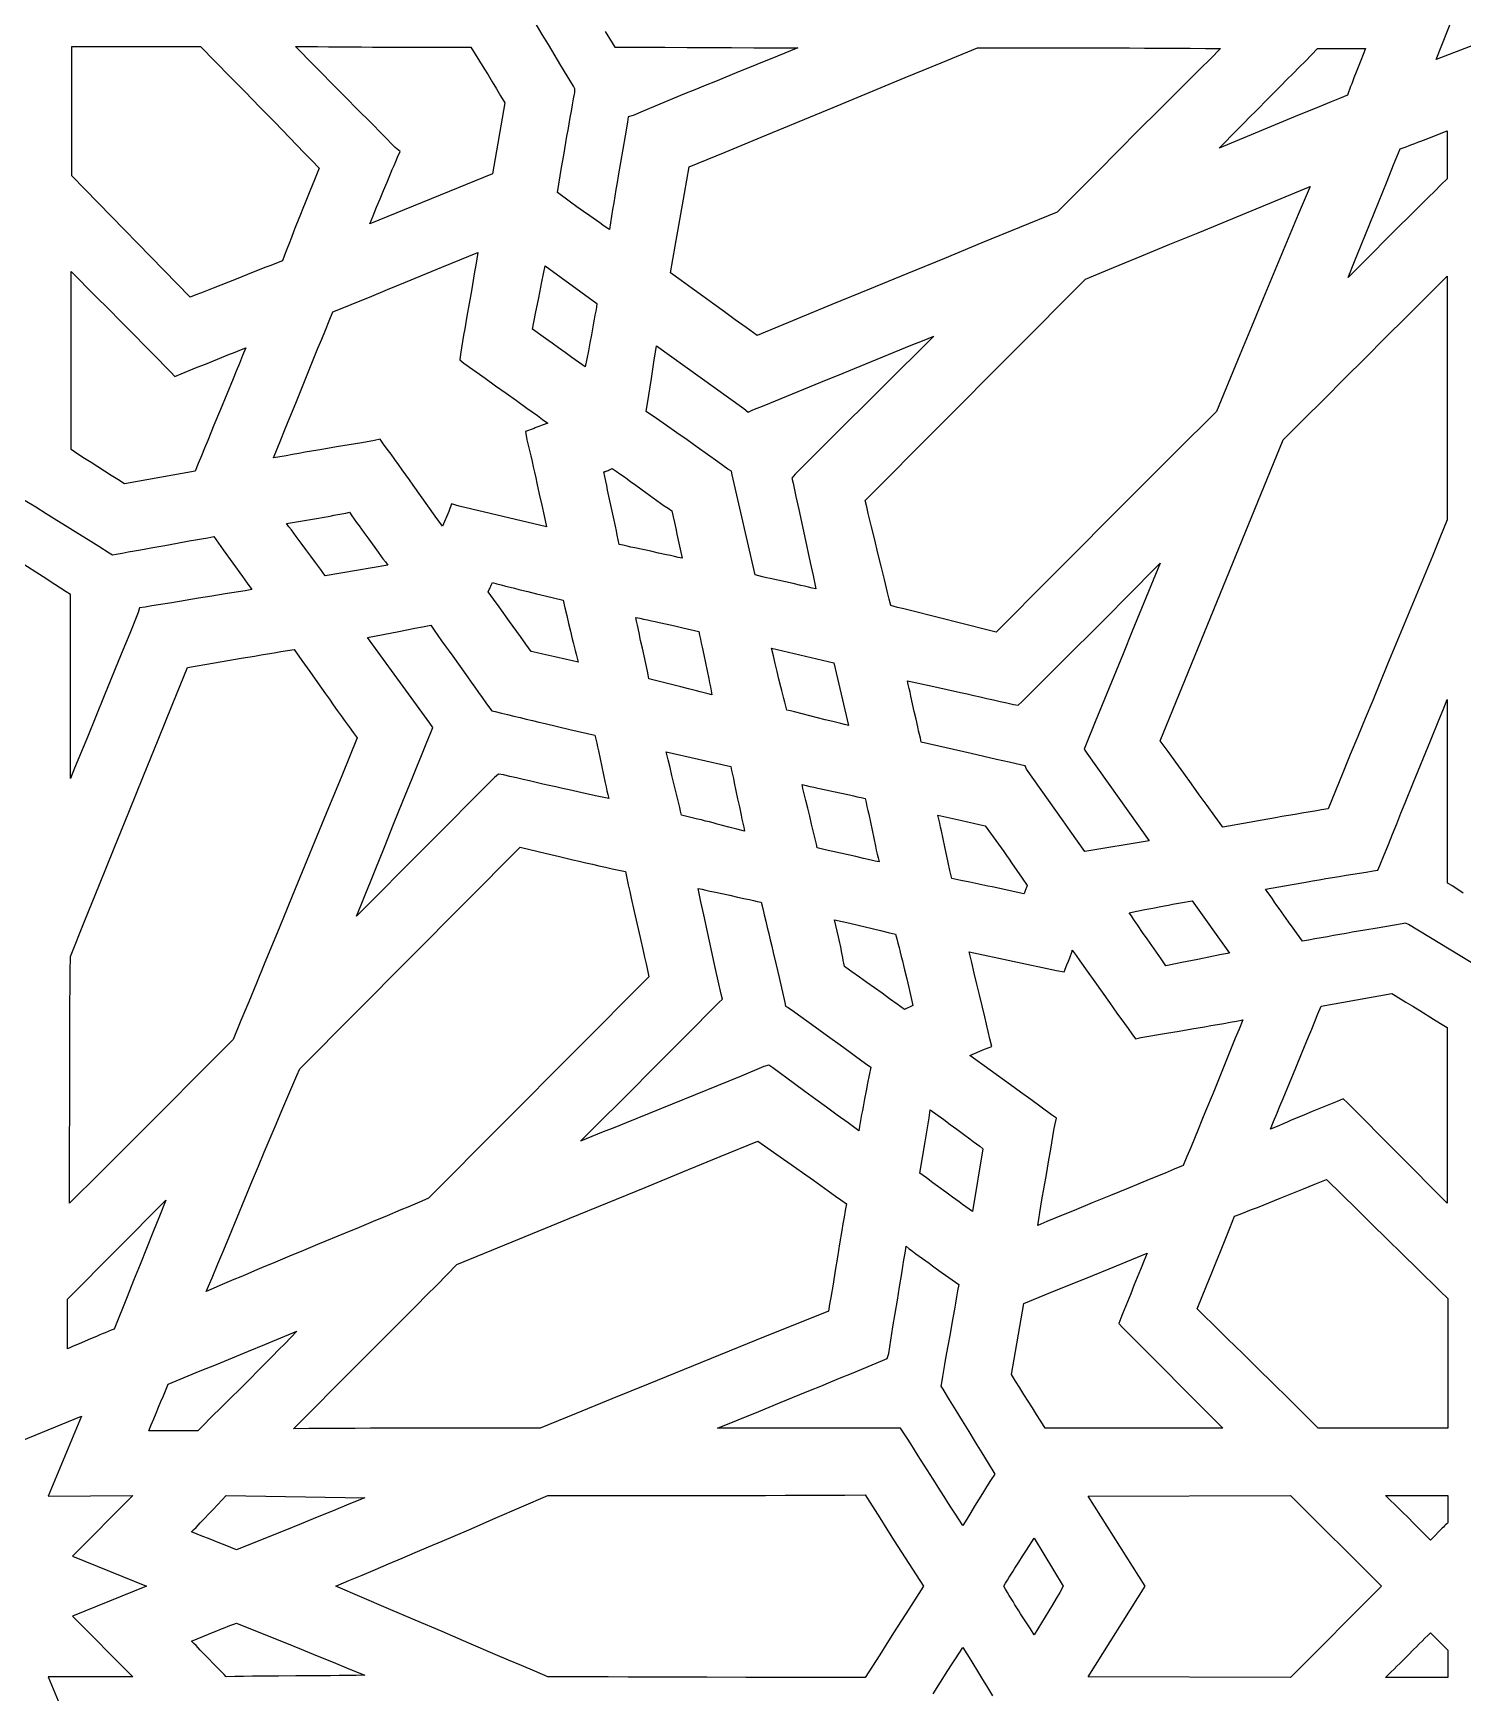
# Model space of a CAD drawing. Extents: x -500 to 500, y -1000 to 1000.
# Drawn here: x -260.9 to -23.2, y -17.6 to 258.3 of the extents above; entities that cross this region are included whole.
import ezdxf

# ---------------------------------------------------------------- set-up
doc = ezdxf.new("R2010")
doc.units = 0
doc.layers.add('LAYER_1', color=18, linetype='CONTINUOUS')

msp = doc.modelspace()

# ---------------------------------------------------------------- linework, layer by layer
at = {"layer": 'LAYER_1'}
for points in [[(-14.55, 258.97), (-27.68, 253.88), (-22.5, 266.96), (-35.98, 267.07), (-26.53, 276.57), (-37.36, 281.66), (-26.53, 286.75), (-35.98, 296.25), (-22.5, 296.36), (-27.68, 309.44), (-14.55, 304.35)], [(-165.83, 258.56), (-164.67, 256.65), (-164.21, 255.96), (-163.29, 255.96), (-161.45, 255.96), (-159.61, 255.96), (-157.77, 255.95), (-155.92, 255.94), (-152.23, 255.92), (-148.54, 255.9), (-144.85, 255.88), (-141.15, 255.86), (-139.31, 255.86), (-137.47, 255.85), (-135.63, 255.85), (-133.79, 255.84), (-137.21, 254.46), (-140.64, 253.06), (-144.07, 251.67), (-147.5, 250.27), (-149.22, 249.57), (-150.94, 248.87), (-152.65, 248.17), (-154.37, 247.46), (-156.08, 246.75), (-157.79, 246.04), (-159.5, 245.33), (-161.21, 244.62), (-162.02, 244.38), (-162.13, 243.46), (-162.52, 241.24), (-162.91, 239.01), (-163.29, 236.78), (-163.67, 234.54), (-163.86, 233.43), (-164.05, 232.31), (-164.23, 231.19), (-164.42, 230.08), (-164.6, 228.96), (-164.78, 227.85), (-164.95, 226.74), (-165.13, 225.63), (-165.67, 226), (-166.21, 226.37), (-166.75, 226.75), (-167.29, 227.13), (-167.83, 227.5), (-168.37, 227.89), (-169.45, 228.65), (-170.53, 229.43), (-171.61, 230.2), (-173.77, 231.77), (-173.08, 235.93), (-172.73, 238.02), (-172.37, 240.1), (-172.19, 241.14), (-172.01, 242.18), (-171.83, 243.23), (-171.65, 244.27), (-171.46, 245.31), (-171.27, 246.35), (-171.08, 247.39), (-170.89, 248.44), (-170.89, 249.01), (-171.12, 249.48), (-172.16, 251.21), (-173.19, 252.93), (-175.27, 256.37), (-176.3, 258.08), (-177.34, 259.8)], [(-262.25, 180.6), (-260.52, 179.51), (-258.78, 178.42), (-257.03, 177.34), (-255.28, 176.25), (-253.53, 175.17), (-251.78, 174.08), (-250.04, 173), (-248.31, 171.91), (-247.73, 171.57), (-247.16, 171.68), (-246.14, 171.86), (-245.13, 172.03), (-244.11, 172.21), (-243.1, 172.39), (-241.07, 172.76), (-239.04, 173.13), (-237.01, 173.5), (-234.98, 173.86), (-233.96, 174.04), (-232.94, 174.22), (-231.93, 174.4), (-230.91, 174.58), (-230.13, 173.49), (-229.34, 172.39), (-227.75, 170.18), (-226.15, 167.97), (-225.36, 166.87), (-224.58, 165.78), (-225.68, 165.6), (-226.79, 165.43), (-229, 165.06), (-231.22, 164.7), (-233.45, 164.33), (-235.67, 163.96), (-237.89, 163.6), (-240.11, 163.24), (-241.22, 163.06), (-242.32, 162.88), (-243.24, 162.77), (-243.47, 161.96), (-244.89, 158.49), (-246.31, 155.03), (-249.12, 148.14), (-250.52, 144.7), (-251.93, 141.27), (-252.63, 139.55), (-253.34, 137.83), (-254.05, 136.12), (-254.76, 134.4), (-254.76, 164.04), (-254.76, 164.97), (-255.45, 165.43), (-257.36, 166.65), (-259.28, 167.88), (-263.13, 170.35)], [(-18.47, 101.76), (-32.29, 110.09), (-32.75, 110.32), (-33.33, 110.21), (-37.48, 109.51), (-39.55, 109.16), (-41.62, 108.81), (-42.66, 108.63), (-43.7, 108.44), (-44.73, 108.26), (-45.77, 108.08), (-46.81, 107.89), (-47.85, 107.7), (-48.88, 107.51), (-49.92, 107.31), (-51.47, 109.49), (-52.25, 110.57), (-53.02, 111.66), (-53.78, 112.74), (-54.16, 113.28), (-54.54, 113.83), (-54.91, 114.37), (-55.29, 114.91), (-55.66, 115.45), (-56.03, 116), (-53.82, 116.39), (-51.6, 116.78), (-49.37, 117.16), (-48.26, 117.36), (-47.14, 117.55), (-46.02, 117.73), (-44.9, 117.92), (-43.78, 118.11), (-42.66, 118.29), (-41.54, 118.47), (-40.41, 118.65), (-39.29, 118.83), (-38.17, 119.01), (-37.36, 119.12), (-37.02, 119.93), (-36.32, 121.67), (-35.63, 123.4), (-34.93, 125.13), (-34.23, 126.86), (-33.53, 128.59), (-32.83, 130.31), (-31.43, 133.75), (-28.62, 140.63), (-27.23, 144.06), (-26.53, 145.77), (-25.84, 147.49), (-25.84, 117.85), (-25.84, 117.04), (-25.03, 116.58), (-24.1, 115.97), (-23.17, 115.37)], [(-266.17, 22.92), (-252.92, 28.36), (-258.45, 15.05), (-244.39, 15.16), (-254.42, 5.09), (-242.09, 0.11), (-254.42, -4.86), (-244.39, -14.94), (-258.45, -14.94), (-252.92, -28.25)], [(-111.33, -17.77), (-110.09, -15.84), (-108.86, -13.91), (-108.24, -12.95), (-107.62, -11.99), (-107, -11.03), (-106.37, -10.07), (-105.72, -11.12), (-105.07, -12.18), (-103.77, -14.31), (-103.1, -15.39), (-102.43, -16.47), (-102.1, -17.01), (-101.76, -17.56), (-101.42, -18.1)]]:
    msp.add_lwpolyline(points, dxfattribs=at)
for points in [[(-228.18, 251.04), (-225.72, 248.52), (-223.25, 245.99), (-220.79, 243.46), (-218.33, 240.92), (-217.1, 239.65), (-215.86, 238.37), (-214.63, 237.1), (-213.4, 235.82), (-214.18, 233.91), (-214.96, 231.99), (-215.73, 230.08), (-216.11, 229.12), (-216.5, 228.16), (-216.88, 227.2), (-217.26, 226.24), (-217.64, 225.27), (-218.02, 224.31), (-218.4, 223.34), (-218.77, 222.37), (-219.14, 221.4), (-219.51, 220.42), (-220.48, 220.05), (-221.45, 219.68), (-222.41, 219.3), (-223.38, 218.93), (-224.34, 218.55), (-225.3, 218.17), (-227.21, 217.41), (-231.03, 215.89), (-232.93, 215.14), (-233.88, 214.77), (-234.83, 214.4), (-254.53, 234.54), (-254.53, 256.08), (-233.1, 256.08)], [(-215.48, 256.06), (-213.65, 256.04), (-211.82, 256.02), (-209.99, 256.01), (-208.17, 256), (-206.34, 255.99), (-204.52, 255.98), (-202.7, 255.97), (-199.06, 255.97), (-195.43, 255.96), (-188.17, 255.96), (-187.44, 254.79), (-186.72, 253.63), (-186.01, 252.48), (-185.31, 251.33), (-184.61, 250.18), (-183.91, 249.03), (-183.22, 247.87), (-182.53, 246.7), (-184.6, 234.89), (-204.99, 226.56), (-204.71, 227.25), (-204.42, 227.94), (-204.14, 228.64), (-203.85, 229.33), (-203.27, 230.72), (-202.69, 232.11), (-202.1, 233.5), (-201.52, 234.89), (-201.24, 235.59), (-200.95, 236.28), (-200.67, 236.97), (-200.38, 237.67), (-199.92, 238.6), (-200.73, 239.29), (-204.88, 243.46), (-206.95, 245.55), (-209.02, 247.64), (-211.1, 249.74), (-213.17, 251.84), (-214.21, 252.9), (-215.25, 253.95), (-216.28, 255.01), (-217.32, 256.08)], [(-93.84, 255.84), (-88.79, 255.84), (-83.73, 255.83), (-81.21, 255.82), (-78.68, 255.82), (-76.15, 255.81), (-73.62, 255.8), (-71.1, 255.78), (-68.57, 255.77), (-66.04, 255.75), (-63.51, 255.73), (-65.22, 254.03), (-66.93, 252.34), (-68.63, 250.64), (-70.34, 248.94), (-73.75, 245.53), (-77.15, 242.13), (-80.55, 238.72), (-83.94, 235.31), (-90.7, 228.52), (-96.96, 225.96), (-103.21, 223.4), (-109.45, 220.84), (-115.69, 218.28), (-121.92, 215.72), (-128.14, 213.16), (-140.59, 208.03), (-142.4, 209.33), (-144.2, 210.64), (-146, 211.94), (-147.79, 213.24), (-149.58, 214.54), (-151.38, 215.85), (-153.18, 217.15), (-154.99, 218.45), (-154.21, 222.86), (-153.44, 227.25), (-152.66, 231.64), (-151.88, 236.05), (-145.88, 238.52), (-139.89, 241), (-127.92, 245.95), (-115.95, 250.9), (-109.95, 253.37), (-103.95, 255.84)], [(-39.82, 254.74), (-40.21, 253.75), (-40.98, 251.81), (-41.35, 250.84), (-41.54, 250.36), (-41.72, 249.88), (-41.9, 249.41), (-42.08, 248.93), (-42.26, 248.45), (-42.43, 247.97), (-43.77, 247.43), (-45.11, 246.88), (-46.45, 246.33), (-47.79, 245.78), (-50.46, 244.68), (-53.13, 243.57), (-58.45, 241.36), (-61.1, 240.26), (-63.74, 239.17), (-62.73, 240.21), (-61.71, 241.25), (-60.69, 242.29), (-59.66, 243.32), (-58.64, 244.36), (-57.62, 245.39), (-55.56, 247.45), (-53.51, 249.51), (-52.49, 250.55), (-51.46, 251.58), (-50.44, 252.61), (-49.42, 253.65), (-48.4, 254.69), (-47.38, 255.73), (-39.44, 255.73)], [(-25.84, 234.08), (-26.88, 233.06), (-27.91, 232.04), (-28.94, 231.02), (-29.97, 230), (-32.02, 227.95), (-34.08, 225.9), (-36.13, 223.85), (-38.19, 221.79), (-42.31, 217.64), (-41.23, 220.33), (-40.15, 223.01), (-37.99, 228.35), (-35.83, 233.69), (-34.75, 236.37), (-33.67, 239.06), (-33.18, 239.23), (-32.69, 239.41), (-32.19, 239.59), (-31.7, 239.77), (-31.22, 239.96), (-30.73, 240.14), (-30.24, 240.33), (-29.76, 240.52), (-28.78, 240.9), (-27.81, 241.29), (-26.83, 241.68), (-25.84, 242.07)], [(-50.6, 228.16), (-52.54, 223.5), (-54.48, 218.83), (-56.43, 214.15), (-58.37, 209.47), (-60.32, 204.79), (-64.2, 195.41), (-66.49, 193.13), (-68.78, 190.85), (-71.07, 188.56), (-73.36, 186.28), (-77.94, 181.7), (-82.52, 177.11), (-87.1, 172.51), (-91.68, 167.92), (-100.84, 158.72), (-101.94, 159), (-103.04, 159.28), (-105.23, 159.83), (-107.42, 160.37), (-109.6, 160.92), (-111.78, 161.46), (-113.96, 162), (-116.16, 162.56), (-117.25, 162.83), (-118.35, 163.11), (-118.61, 164.2), (-118.88, 165.29), (-119.41, 167.47), (-119.95, 169.66), (-120.49, 171.86), (-121.02, 174.05), (-121.56, 176.24), (-122.09, 178.42), (-122.36, 179.51), (-122.62, 180.6), (-85.98, 217.41), (-81.31, 219.32), (-76.63, 221.25), (-71.95, 223.18), (-67.27, 225.11), (-48.65, 232.81)], [(-187.19, 220.75), (-187.37, 219.69), (-187.55, 218.63), (-187.73, 217.57), (-188.09, 215.46), (-188.46, 213.36), (-188.83, 211.25), (-189.19, 209.14), (-189.37, 208.09), (-189.55, 207.03), (-189.73, 205.97), (-189.9, 204.91), (-190.01, 203.98), (-189.32, 203.4), (-185.8, 200.9), (-184.05, 199.66), (-182.31, 198.42), (-180.57, 197.19), (-178.84, 195.95), (-177.98, 195.32), (-177.11, 194.7), (-176.25, 194.07), (-175.38, 193.45), (-175.53, 193.38), (-175.69, 193.32), (-175.84, 193.26), (-175.99, 193.2), (-176.29, 193.09), (-176.59, 192.98), (-176.89, 192.87), (-177.2, 192.76), (-177.35, 192.7), (-177.5, 192.65), (-177.65, 192.58), (-177.8, 192.52), (-179.07, 192.06), (-178.84, 190.67), (-178.62, 189.78), (-178.41, 188.88), (-178.2, 187.99), (-177.99, 187.09), (-177.79, 186.19), (-177.59, 185.28), (-177.38, 184.38), (-177.18, 183.48), (-176.79, 181.66), (-176.39, 179.84), (-176, 178.02), (-175.61, 176.2), (-190.13, 179.67), (-191.4, 180.02), (-191.86, 178.74), (-192.89, 176.31), (-194.1, 178.01), (-195.32, 179.72), (-196.53, 181.43), (-197.75, 183.14), (-198.36, 184), (-198.97, 184.86), (-199.59, 185.71), (-200.2, 186.57), (-200.82, 187.42), (-201.44, 188.27), (-202.06, 189.12), (-202.69, 189.97), (-203.26, 190.78), (-204.19, 190.55), (-206.3, 190.2), (-208.4, 189.86), (-210.5, 189.5), (-212.6, 189.15), (-213.64, 188.97), (-214.69, 188.79), (-215.74, 188.6), (-216.79, 188.42), (-217.84, 188.23), (-218.89, 188.04), (-219.95, 187.85), (-221.01, 187.66), (-220.38, 189.18), (-219.76, 190.7), (-219.14, 192.22), (-218.52, 193.74), (-217.28, 196.77), (-216.05, 199.81), (-214.82, 202.85), (-213.59, 205.89), (-212.97, 207.41), (-212.35, 208.93), (-211.72, 210.45), (-211.1, 211.97), (-209.59, 212.58), (-208.07, 213.19), (-206.56, 213.8), (-205.05, 214.42), (-202.03, 215.65), (-199.02, 216.89), (-193, 219.36), (-190.01, 220.59), (-187.02, 221.81)], [(-250.5, 214.51), (-248.43, 212.43), (-246.35, 210.33), (-244.28, 208.24), (-242.2, 206.13), (-241.17, 205.08), (-240.13, 204.02), (-239.09, 202.96), (-238.06, 201.9), (-237.37, 201.2), (-236.33, 201.67), (-235.66, 201.93), (-234.99, 202.19), (-234.32, 202.46), (-233.65, 202.73), (-232.31, 203.26), (-230.97, 203.81), (-229.63, 204.35), (-228.29, 204.89), (-227.62, 205.16), (-226.95, 205.42), (-226.28, 205.69), (-225.61, 205.95), (-226.13, 204.67), (-226.66, 203.39), (-227.18, 202.11), (-227.71, 200.83), (-228.76, 198.26), (-229.82, 195.7), (-230.88, 193.14), (-231.93, 190.58), (-232.46, 189.3), (-232.98, 188.02), (-233.5, 186.74), (-234.02, 185.46), (-245.78, 183.37), (-246.89, 184.07), (-248, 184.77), (-249.11, 185.46), (-250.21, 186.17), (-251.31, 186.88), (-252.42, 187.59), (-253.53, 188.31), (-254.65, 189.05), (-254.65, 218.68)], [(-167.2, 213.36), (-167.31, 212.71), (-167.42, 212.06), (-167.54, 211.4), (-167.65, 210.75), (-167.77, 210.1), (-167.89, 209.44), (-168.14, 208.13), (-168.39, 206.82), (-168.64, 205.49), (-169.16, 202.82), (-169.72, 203.21), (-170.28, 203.6), (-171.39, 204.39), (-172.49, 205.17), (-173.58, 205.95), (-174.67, 206.73), (-175.76, 207.51), (-177.92, 209.07), (-177.4, 211.68), (-176.88, 214.3), (-176.36, 216.94), (-176.1, 218.27), (-175.84, 219.61)], [(-25.84, 177.35), (-27.07, 174.36), (-28.31, 171.36), (-30.78, 165.37), (-35.75, 153.38), (-38.23, 147.37), (-39.47, 144.37), (-40.71, 141.36), (-41.95, 138.35), (-43.19, 135.34), (-44.42, 132.33), (-45.66, 129.31), (-46.76, 129.14), (-47.85, 128.96), (-48.95, 128.78), (-50.04, 128.6), (-51.14, 128.41), (-52.23, 128.23), (-53.32, 128.04), (-54.41, 127.85), (-56.59, 127.47), (-58.78, 127.08), (-63.17, 126.3), (-64.46, 128.09), (-65.76, 129.88), (-67.06, 131.68), (-68.35, 133.48), (-69.65, 135.28), (-70.94, 137.08), (-72.24, 138.87), (-73.54, 140.66), (-53.14, 190.67), (-51.44, 192.36), (-49.73, 194.06), (-46.32, 197.46), (-42.91, 200.86), (-39.49, 204.27), (-36.08, 207.68), (-32.67, 211.08), (-29.25, 214.48), (-27.55, 216.18), (-25.84, 217.87)], [(-112.66, 206.48), (-114.1, 205.05), (-116.98, 202.19), (-119.86, 199.32), (-122.73, 196.46), (-125.61, 193.59), (-128.48, 190.73), (-131.36, 187.86), (-132.81, 186.43), (-134.25, 184.99), (-134.83, 184.3), (-134.6, 183.49), (-134.12, 181.28), (-133.65, 179.08), (-132.7, 174.69), (-131.75, 170.3), (-131.27, 168.1), (-130.8, 165.89), (-131.42, 166.04), (-132.05, 166.19), (-132.69, 166.34), (-133.32, 166.48), (-134.59, 166.77), (-135.87, 167.05), (-137.14, 167.33), (-138.41, 167.62), (-139.04, 167.76), (-139.68, 167.91), (-140.31, 168.06), (-140.93, 168.21), (-144.74, 184.88), (-144.85, 185.46), (-145.43, 185.81), (-146.27, 186.41), (-147.12, 187.02), (-148.82, 188.23), (-150.52, 189.45), (-152.23, 190.65), (-153.93, 191.85), (-155.63, 193.05), (-157.33, 194.24), (-159.02, 195.41), (-158.59, 198.12), (-158.16, 200.86), (-157.73, 203.59), (-157.29, 206.3), (-142.78, 195.88), (-142.09, 195.3), (-141.28, 195.65), (-139.4, 196.41), (-137.52, 197.17), (-135.64, 197.94), (-133.76, 198.7), (-130, 200.24), (-126.25, 201.78), (-122.49, 203.32), (-118.73, 204.86), (-116.85, 205.63), (-114.97, 206.39), (-113.09, 207.16), (-111.21, 207.92)], [(-164.04, 185.49), (-163.42, 185.05), (-162.8, 184.61), (-162.18, 184.17), (-161.56, 183.72), (-160.95, 183.28), (-159.71, 182.39), (-158.48, 181.5), (-157.87, 181.06), (-157.25, 180.61), (-156.63, 180.17), (-156.01, 179.73), (-155.39, 179.29), (-154.76, 178.86), (-154.54, 177.9), (-154.33, 176.93), (-154.11, 175.95), (-153.9, 174.97), (-153.46, 172.98), (-153.03, 170.99), (-153.68, 171.14), (-154.33, 171.29), (-154.99, 171.43), (-155.64, 171.58), (-156.96, 171.86), (-158.27, 172.14), (-159.59, 172.43), (-160.91, 172.71), (-161.56, 172.86), (-162.21, 173), (-162.87, 173.15), (-163.52, 173.3), (-163.67, 174.06), (-163.82, 174.82), (-163.98, 175.57), (-164.14, 176.32), (-164.46, 177.82), (-164.78, 179.32), (-165.11, 180.82), (-165.43, 182.32), (-165.59, 183.07), (-165.74, 183.83), (-165.9, 184.58), (-166.05, 185.34), (-165.96, 185.37), (-165.88, 185.39), (-165.79, 185.42), (-165.71, 185.45), (-165.62, 185.48), (-165.53, 185.52), (-165.36, 185.59), (-165.19, 185.67), (-165.01, 185.75), (-164.67, 185.92)], [(-207.94, 178.06), (-207.55, 177.5), (-207.16, 176.95), (-206.76, 176.39), (-206.36, 175.84), (-205.96, 175.28), (-205.16, 174.18), (-203.57, 172), (-202.78, 170.91), (-202.39, 170.37), (-202, 169.83), (-212.37, 168.09), (-212.77, 168.64), (-213.18, 169.18), (-213.99, 170.26), (-214.79, 171.35), (-215.59, 172.43), (-216.39, 173.52), (-217.19, 174.6), (-218, 175.69), (-218.41, 176.23), (-218.82, 176.78), (-217.48, 176.99), (-216.16, 177.21), (-214.84, 177.43), (-214.19, 177.54), (-213.53, 177.66), (-212.88, 177.77), (-212.23, 177.89), (-211.58, 178.01), (-210.93, 178.13), (-210.28, 178.25), (-209.63, 178.37), (-208.98, 178.5), (-208.33, 178.63)], [(-76.65, 162.62), (-78.2, 158.85), (-79.74, 155.08), (-81.29, 151.32), (-82.82, 147.56), (-84.35, 143.82), (-85.86, 140.08), (-86.21, 139.27), (-85.75, 138.57), (-75.38, 123.99), (-86.09, 122.25), (-87.3, 123.95), (-88.51, 125.65), (-89.72, 127.36), (-90.93, 129.08), (-92.14, 130.79), (-93.35, 132.51), (-94.56, 134.21), (-95.77, 135.91), (-96, 136.49), (-96.58, 136.6), (-98.69, 137.08), (-100.79, 137.56), (-102.89, 138.04), (-104.97, 138.51), (-109.14, 139.47), (-113.28, 140.42), (-113.43, 141.06), (-113.58, 141.69), (-113.73, 142.32), (-113.87, 142.96), (-114.16, 144.24), (-114.44, 145.52), (-114.72, 146.8), (-115, 148.08), (-115.15, 148.71), (-115.29, 149.35), (-115.44, 149.98), (-115.59, 150.61), (-111.18, 149.66), (-108.98, 149.17), (-106.78, 148.69), (-105.67, 148.44), (-104.57, 148.2), (-103.47, 147.95), (-102.37, 147.7), (-101.27, 147.45), (-100.16, 147.19), (-99.06, 146.93), (-97.96, 146.68), (-97.16, 146.56), (-96.58, 147.14), (-95.13, 148.57), (-93.69, 150), (-92.25, 151.44), (-90.81, 152.87), (-87.93, 155.74), (-85.06, 158.61), (-82.18, 161.49), (-79.31, 164.38), (-73.54, 170.18)], [(-183.86, 166.74), (-183.13, 166.55), (-182.4, 166.36), (-181.66, 166.17), (-180.93, 165.99), (-180.19, 165.81), (-179.46, 165.62), (-178.72, 165.44), (-177.25, 165.09), (-175.79, 164.74), (-172.85, 164.04), (-172.55, 162.74), (-172.24, 161.45), (-171.93, 160.17), (-171.62, 158.89), (-171.31, 157.61), (-171.15, 156.97), (-170.98, 156.32), (-170.82, 155.68), (-170.65, 155.03), (-170.48, 154.39), (-170.31, 153.74), (-171.3, 153.95), (-172.28, 154.17), (-174.23, 154.61), (-176.18, 155.04), (-177.16, 155.26), (-178.15, 155.47), (-179.05, 156.73), (-179.94, 157.97), (-181.72, 160.45), (-183.49, 162.93), (-184.39, 164.18), (-185.29, 165.43), (-185.12, 165.78), (-185.03, 165.96), (-184.94, 166.14), (-184.86, 166.33), (-184.77, 166.52), (-184.69, 166.72), (-184.6, 166.94)], [(-160.1, 161.02), (-159.45, 160.88), (-158.81, 160.74), (-158.16, 160.61), (-157.51, 160.47), (-156.86, 160.32), (-155.55, 160.03), (-154.24, 159.74), (-152.93, 159.44), (-150.27, 158.83), (-150.14, 158.18), (-150, 157.53), (-149.87, 156.88), (-149.73, 156.22), (-149.45, 154.92), (-149.17, 153.61), (-148.89, 152.29), (-148.61, 150.97), (-148.48, 150.3), (-148.34, 149.64), (-148.21, 148.97), (-148.08, 148.3), (-148.73, 148.47), (-149.37, 148.64), (-150.02, 148.81), (-150.67, 148.97), (-151.97, 149.3), (-153.28, 149.63), (-155.9, 150.28), (-157.23, 150.62), (-157.89, 150.79), (-158.56, 150.96), (-158.69, 151.59), (-158.83, 152.22), (-159.1, 153.5), (-159.38, 154.77), (-159.66, 156.05), (-159.94, 157.33), (-160.21, 158.61), (-160.49, 159.88), (-160.62, 160.52), (-160.75, 161.15)], [(-194.25, 159.01), (-193.64, 158.14), (-193.03, 157.28), (-192.42, 156.42), (-191.8, 155.56), (-191.19, 154.7), (-189.96, 152.99), (-188.73, 151.27), (-188.11, 150.41), (-187.5, 149.55), (-186.89, 148.69), (-186.27, 147.83), (-185.67, 146.96), (-185.06, 146.1), (-184.71, 145.63), (-184.14, 145.52), (-183.1, 145.26), (-182.06, 145), (-181.03, 144.75), (-179.99, 144.5), (-178.95, 144.25), (-177.92, 144), (-176.88, 143.75), (-175.84, 143.51), (-173.77, 143.02), (-171.7, 142.54), (-167.55, 141.58), (-167.4, 140.93), (-167.25, 140.27), (-167.11, 139.62), (-166.96, 138.96), (-166.68, 137.64), (-166.4, 136.31), (-166.11, 134.99), (-165.83, 133.67), (-165.69, 133.01), (-165.54, 132.35), (-165.39, 131.7), (-165.24, 131.05), (-167.45, 131.52), (-169.65, 132), (-171.85, 132.49), (-172.95, 132.73), (-174.04, 132.97), (-175.14, 133.22), (-176.23, 133.46), (-177.33, 133.71), (-178.42, 133.96), (-179.5, 134.21), (-180.59, 134.47), (-181.67, 134.72), (-182.76, 134.98), (-183.56, 135.1), (-184.25, 134.52), (-207.18, 111.48), (-206.4, 113.39), (-205.63, 115.3), (-204.86, 117.21), (-204.09, 119.12), (-202.55, 122.94), (-201.02, 126.76), (-199.48, 130.58), (-197.95, 134.4), (-197.18, 136.31), (-196.4, 138.22), (-195.63, 140.14), (-194.85, 142.05), (-194.51, 142.86), (-194.97, 143.55), (-205.34, 157.79), (-202.74, 158.31), (-200.14, 158.83), (-197.51, 159.35), (-196.19, 159.61), (-194.85, 159.87)], [(-216.25, 153.99), (-214.96, 152.16), (-213.66, 150.31), (-212.35, 148.47), (-211.7, 147.55), (-211.04, 146.63), (-210.38, 145.7), (-209.72, 144.78), (-209.06, 143.86), (-208.4, 142.95), (-207.73, 142.03), (-207.07, 141.12), (-209.65, 134.83), (-212.23, 128.55), (-217.38, 116.01), (-219.95, 109.75), (-222.52, 103.5), (-223.81, 100.37), (-225.1, 97.24), (-226.39, 94.12), (-227.69, 90.99), (-234.5, 84.15), (-237.89, 80.75), (-241.28, 77.35), (-244.67, 73.95), (-248.07, 70.56), (-249.77, 68.87), (-251.47, 67.17), (-253.17, 65.48), (-254.88, 63.79), (-254.88, 74.03), (-254.87, 79.15), (-254.86, 84.28), (-254.86, 86.84), (-254.85, 89.4), (-254.84, 91.96), (-254.83, 94.52), (-254.82, 97.08), (-254.8, 99.65), (-254.78, 102.21), (-254.76, 104.77), (-252.34, 110.76), (-249.91, 116.77), (-247.47, 122.78), (-245.03, 128.79), (-242.59, 134.8), (-240.15, 140.81), (-237.72, 146.82), (-235.29, 152.81), (-230.82, 153.59), (-228.59, 153.98), (-226.38, 154.36), (-224.17, 154.74), (-223.06, 154.92), (-221.96, 155.11), (-220.86, 155.29), (-219.75, 155.47), (-218.65, 155.65), (-217.55, 155.82)], [(-127.8, 153.62), (-125.38, 143.2), (-126.03, 143.36), (-126.68, 143.51), (-127.32, 143.67), (-127.97, 143.83), (-129.26, 144.15), (-130.55, 144.48), (-133.11, 145.12), (-134.38, 145.44), (-135.01, 145.6), (-135.64, 145.75), (-135.81, 146.4), (-135.98, 147.05), (-136.14, 147.69), (-136.31, 148.34), (-136.47, 148.98), (-136.63, 149.62), (-136.95, 150.9), (-137.26, 152.18), (-137.56, 153.47), (-137.87, 154.76), (-138.17, 156.05)], [(-144.97, 136.37), (-144.82, 135.7), (-144.67, 135.03), (-144.52, 134.35), (-144.38, 133.68), (-144.1, 132.33), (-143.82, 130.99), (-143.53, 129.64), (-143.25, 128.3), (-143.11, 127.62), (-142.96, 126.95), (-142.81, 126.28), (-142.66, 125.61), (-143.96, 125.95), (-145.26, 126.3), (-146.56, 126.64), (-147.21, 126.81), (-147.86, 126.98), (-148.52, 127.15), (-149.17, 127.31), (-149.83, 127.48), (-150.49, 127.64), (-151.15, 127.8), (-151.81, 127.96), (-152.48, 128.12), (-153.15, 128.27), (-153.3, 128.92), (-153.45, 129.58), (-153.77, 130.89), (-154.09, 132.21), (-154.41, 133.54), (-154.74, 134.86), (-155.06, 136.18), (-155.37, 137.5), (-155.53, 138.15), (-155.68, 138.8)], [(-132.45, 133.21), (-131.8, 133.06), (-131.15, 132.92), (-130.49, 132.77), (-129.18, 132.49), (-127.86, 132.2), (-126.54, 131.92), (-125.23, 131.64), (-124.57, 131.49), (-123.92, 131.35), (-123.27, 131.2), (-122.62, 131.05), (-122.47, 130.39), (-122.32, 129.74), (-122.17, 129.08), (-122.03, 128.42), (-121.75, 127.1), (-121.46, 125.78), (-121.18, 124.46), (-120.9, 123.14), (-120.76, 122.48), (-120.61, 121.82), (-120.46, 121.16), (-120.31, 120.51), (-120.96, 120.66), (-121.6, 120.81), (-122.89, 121.1), (-124.16, 121.39), (-125.44, 121.67), (-126.71, 121.95), (-127.99, 122.24), (-129.27, 122.53), (-129.92, 122.68), (-130.57, 122.83), (-130.72, 123.48), (-130.87, 124.13), (-131.19, 125.45), (-131.51, 126.77), (-131.83, 128.1), (-132.16, 129.42), (-132.48, 130.74), (-132.79, 132.06), (-132.95, 132.71), (-133.1, 133.36)], [(-108.53, 127.83), (-106.56, 127.4), (-105.58, 127.18), (-104.61, 126.97), (-103.64, 126.75), (-102.68, 126.53), (-102.23, 125.92), (-101.78, 125.31), (-101.34, 124.7), (-100.89, 124.08), (-100.45, 123.46), (-100.01, 122.84), (-99.57, 122.22), (-99.13, 121.6), (-98.69, 120.97), (-98.26, 120.35), (-97.39, 119.09), (-96.52, 117.83), (-95.66, 116.58), (-95.7, 116.49), (-95.74, 116.4), (-95.78, 116.32), (-95.81, 116.23), (-95.88, 116.06), (-95.95, 115.88), (-96.01, 115.71), (-96.08, 115.53), (-96.11, 115.45), (-96.15, 115.36), (-96.19, 115.27), (-96.23, 115.19), (-96.99, 115.36), (-97.74, 115.53), (-98.49, 115.7), (-99.24, 115.86), (-99.99, 116.02), (-100.73, 116.19), (-101.48, 116.35), (-102.22, 116.5), (-103.72, 116.82), (-105.21, 117.12), (-106.71, 117.43), (-108.22, 117.73), (-108.37, 118.41), (-108.51, 119.07), (-108.8, 120.41), (-109.37, 123.04), (-109.65, 124.36), (-109.93, 125.66), (-110.08, 126.31), (-110.22, 126.97), (-110.37, 127.62), (-110.52, 128.27)], [(-175.6, 121.9), (-173.42, 121.39), (-171.24, 120.87), (-170.14, 120.62), (-169.05, 120.37), (-167.96, 120.12), (-166.87, 119.87), (-165.77, 119.62), (-164.68, 119.37), (-163.58, 119.13), (-162.48, 118.89), (-162.24, 117.79), (-162, 116.68), (-161.76, 115.58), (-161.51, 114.48), (-161.02, 112.29), (-160.52, 110.11), (-160.02, 107.93), (-159.53, 105.75), (-159.29, 104.67), (-159.04, 103.58), (-158.8, 102.5), (-158.56, 101.41), (-195.2, 64.6), (-196.34, 64.11), (-197.49, 63.62), (-198.64, 63.14), (-199.79, 62.65), (-202.1, 61.69), (-204.41, 60.72), (-206.73, 59.76), (-209.05, 58.8), (-213.69, 56.88), (-216.01, 55.92), (-218.33, 54.96), (-220.65, 53.99), (-222.97, 53.02), (-224.12, 52.53), (-225.28, 52.05), (-226.43, 51.56), (-227.59, 51.07), (-228.74, 50.57), (-229.89, 50.08), (-231.04, 49.58), (-232.18, 49.08), (-231.21, 51.39), (-230.24, 53.7), (-229.27, 56.01), (-228.31, 58.32), (-224.45, 67.61), (-223.48, 69.93), (-222.51, 72.25), (-221.54, 74.57), (-220.56, 76.89), (-219.59, 79.21), (-218.61, 81.52), (-218.11, 82.67), (-217.62, 83.83), (-217.12, 84.98), (-216.63, 86.13), (-179.99, 122.94)], [(-149.73, 115.96), (-149.08, 115.81), (-148.43, 115.67), (-147.77, 115.52), (-146.46, 115.24), (-145.14, 114.96), (-143.82, 114.67), (-142.51, 114.39), (-141.85, 114.24), (-141.2, 114.1), (-140.55, 113.95), (-139.9, 113.8), (-139.64, 112.76), (-139.38, 111.71), (-139.13, 110.67), (-138.88, 109.63), (-138.63, 108.59), (-138.39, 107.55), (-138.14, 106.5), (-137.9, 105.46), (-137.41, 103.38), (-136.93, 101.29), (-135.98, 97.13), (-135.87, 96.55), (-135.4, 96.32), (-134.54, 95.69), (-133.68, 95.06), (-131.95, 93.82), (-128.51, 91.34), (-126.79, 90.1), (-125.94, 89.48), (-125.08, 88.86), (-124.23, 88.24), (-123.38, 87.61), (-122.54, 86.99), (-121.69, 86.36), (-121.95, 85.06), (-122.21, 83.75), (-122.47, 82.45), (-122.72, 81.14), (-122.84, 80.48), (-122.96, 79.82), (-123.08, 79.16), (-123.2, 78.5), (-123.32, 77.83), (-123.43, 77.17), (-123.54, 76.5), (-123.65, 75.83), (-124.56, 76.48), (-125.46, 77.13), (-127.26, 78.43), (-129.05, 79.73), (-130.84, 81.04), (-132.62, 82.34), (-134.39, 83.64), (-137.94, 86.25), (-138.63, 86.71), (-139.44, 86.48), (-143.24, 84.91), (-147.06, 83.35), (-150.88, 81.79), (-154.7, 80.24), (-158.53, 78.69), (-162.35, 77.15), (-164.25, 76.38), (-166.16, 75.61), (-168.07, 74.85), (-169.97, 74.09), (-168.52, 75.52), (-167.08, 76.96), (-165.64, 78.39), (-164.2, 79.82), (-161.32, 82.69), (-158.45, 85.57), (-155.57, 88.44), (-152.7, 91.33), (-146.93, 97.13), (-146.35, 97.71), (-146.58, 98.52), (-147.06, 100.73), (-147.53, 102.93), (-148.48, 107.31), (-149.43, 111.7), (-149.91, 113.9), (-150.38, 116.11)], [(-62.02, 105.35), (-63.35, 105.09), (-64.68, 104.83), (-67.32, 104.3), (-69.95, 103.78), (-71.28, 103.52), (-72.62, 103.26), (-73.39, 104.39), (-74.17, 105.5), (-75.71, 107.71), (-76.48, 108.8), (-77.23, 109.89), (-77.61, 110.43), (-77.98, 110.98), (-78.35, 111.52), (-78.72, 112.06), (-77.42, 112.32), (-76.11, 112.58), (-74.8, 112.84), (-73.48, 113.09), (-72.82, 113.21), (-72.16, 113.34), (-71.5, 113.46), (-70.85, 113.58), (-70.19, 113.69), (-69.54, 113.81), (-68.89, 113.92), (-68.24, 114.03)], [(-126.43, 110.6), (-125.16, 110.3), (-122.62, 109.69), (-120.07, 109.08), (-118.8, 108.78), (-117.55, 108.47), (-117.35, 107.73), (-117.16, 107), (-116.98, 106.26), (-116.79, 105.52), (-116.61, 104.78), (-116.42, 104.04), (-116.24, 103.31), (-116.06, 102.57), (-115.71, 101.09), (-115.36, 99.62), (-114.67, 96.66), (-116.05, 95.97), (-116.68, 96.42), (-117.3, 96.88), (-118.56, 97.77), (-119.81, 98.67), (-121.06, 99.56), (-122.31, 100.45), (-123.57, 101.34), (-124.82, 102.24), (-125.45, 102.69), (-126.07, 103.15), (-126.16, 103.65), (-126.25, 104.14), (-126.34, 104.63), (-126.44, 105.12), (-126.53, 105.61), (-126.63, 106.1), (-126.73, 106.59), (-126.84, 107.07), (-126.94, 107.55), (-127.04, 108.03), (-127.26, 108.99), (-127.47, 109.95), (-127.69, 110.9)], [(-87.54, 104.94), (-86.92, 104.07), (-85.68, 102.34), (-84.45, 100.6), (-83.21, 98.86), (-81.98, 97.13), (-80.75, 95.39), (-79.51, 93.65), (-78.89, 92.79), (-78.26, 91.92), (-77.68, 91.11), (-76.76, 91.34), (-72.53, 92.04), (-70.41, 92.39), (-68.29, 92.74), (-67.24, 92.92), (-66.18, 93.1), (-65.12, 93.29), (-64.06, 93.47), (-63, 93.66), (-61.94, 93.85), (-60.89, 94.04), (-59.83, 94.23), (-60.45, 92.71), (-61.08, 91.19), (-62.32, 88.16), (-64.78, 82.09), (-66.01, 79.07), (-66.63, 77.56), (-67.25, 76.05), (-67.87, 74.54), (-68.49, 73.04), (-69.11, 71.54), (-69.73, 70.04), (-71.25, 69.41), (-72.76, 68.78), (-74.27, 68.16), (-75.78, 67.54), (-78.81, 66.3), (-81.83, 65.06), (-84.86, 63.82), (-87.88, 62.58), (-89.39, 61.96), (-90.9, 61.34), (-92.42, 60.71), (-93.93, 60.08), (-93.76, 61.14), (-93.58, 62.2), (-93.4, 63.26), (-93.22, 64.32), (-92.86, 66.43), (-92.49, 68.53), (-92.12, 70.64), (-91.76, 72.75), (-91.58, 73.8), (-91.4, 74.86), (-91.22, 75.92), (-91.05, 76.98), (-90.82, 77.91), (-91.62, 78.49), (-93.35, 79.74), (-95.06, 80.99), (-96.77, 82.22), (-98.47, 83.45), (-101.85, 85.9), (-105.22, 88.33), (-102.8, 89.37), (-101.53, 89.83), (-101.88, 91.11), (-102.74, 94.75), (-103.61, 98.39), (-104.04, 100.2), (-104.47, 102), (-104.9, 103.79), (-105.33, 105.58), (-90.82, 102.45), (-89.55, 102.22), (-89.09, 103.38), (-88.83, 103.99), (-88.71, 104.29), (-88.59, 104.59), (-88.53, 104.75), (-88.47, 104.9), (-88.41, 105.05), (-88.36, 105.2), (-88.31, 105.35), (-88.26, 105.51), (-88.21, 105.66), (-88.17, 105.81)], [(-34.47, 98.28), (-33.89, 97.93), (-33.31, 97.58), (-32.73, 97.22), (-31.56, 96.51), (-30.41, 95.8), (-28.11, 94.37), (-26.97, 93.66), (-25.84, 92.96), (-25.84, 63.79), (-42.43, 80.46), (-43.12, 81.15), (-44.16, 80.69), (-46.92, 79.56), (-48.31, 78.99), (-49.69, 78.42), (-50.38, 78.13), (-51.07, 77.84), (-51.76, 77.55), (-52.45, 77.25), (-53.14, 76.96), (-53.84, 76.66), (-54.53, 76.36), (-55.22, 76.06), (-54.7, 77.34), (-54.18, 78.62), (-53.65, 79.9), (-53.13, 81.18), (-52.07, 83.74), (-51.01, 86.3), (-49.96, 88.86), (-48.9, 91.43), (-48.37, 92.71), (-47.85, 93.99), (-47.33, 95.27), (-46.81, 96.55), (-35.06, 98.63)], [(-109.56, 77.67), (-108.46, 76.86), (-107.37, 76.06), (-106.28, 75.25), (-105.19, 74.45), (-104.65, 74.04), (-104.11, 73.64), (-103.57, 73.23), (-103.03, 72.82), (-104.76, 62.4), (-105.32, 62.79), (-105.88, 63.18), (-106.43, 63.58), (-106.99, 63.98), (-107.54, 64.38), (-108.09, 64.78), (-109.18, 65.58), (-111.35, 67.18), (-112.43, 67.98), (-112.97, 68.37), (-113.51, 68.76), (-113.08, 71.37), (-112.65, 73.99), (-112.22, 76.63), (-112, 77.96), (-111.79, 79.3)], [(-136.76, 71.48), (-134.91, 70.18), (-133.06, 68.88), (-131.21, 67.58), (-129.38, 66.28), (-127.55, 64.97), (-126.64, 64.32), (-125.73, 63.67), (-125.92, 62.56), (-126.11, 61.46), (-126.3, 60.35), (-126.49, 59.24), (-126.86, 57.02), (-127.22, 54.8), (-127.59, 52.57), (-127.96, 50.34), (-128.34, 48.09), (-128.53, 46.97), (-128.72, 45.84), (-140.73, 40.98), (-146.73, 38.55), (-152.73, 36.12), (-158.72, 33.69), (-164.71, 31.26), (-170.68, 28.82), (-176.65, 26.39), (-186.91, 26.39), (-192.04, 26.39), (-197.16, 26.38), (-199.72, 26.37), (-202.28, 26.36), (-204.84, 26.36), (-207.4, 26.34), (-209.96, 26.33), (-212.53, 26.32), (-215.1, 26.3), (-217.66, 26.28), (-215.96, 27.99), (-214.25, 29.7), (-210.84, 33.12), (-204.03, 39.94), (-200.63, 43.35), (-198.93, 45.05), (-197.23, 46.76), (-195.54, 48.46), (-193.85, 50.17), (-192.16, 51.89), (-190.48, 53.6), (-177.95, 58.72), (-171.69, 61.28), (-165.43, 63.84), (-159.18, 66.41), (-152.94, 68.97), (-146.7, 71.53), (-140.47, 74.09)], [(-40.87, 62.77), (-38.36, 60.3), (-35.85, 57.82), (-33.33, 55.35), (-30.8, 52.88), (-29.54, 51.64), (-28.27, 50.4), (-27, 49.16), (-25.72, 47.93), (-25.72, 26.39), (-47.27, 26.39), (-52.28, 31.34), (-54.79, 33.82), (-57.31, 36.29), (-59.83, 38.77), (-62.35, 41.24), (-63.62, 42.48), (-64.89, 43.72), (-66.16, 44.95), (-67.43, 46.19), (-65.88, 50.01), (-65.1, 51.93), (-64.32, 53.84), (-63.54, 55.77), (-62.76, 57.7), (-61.99, 59.64), (-61.21, 61.59), (-60.26, 61.96), (-59.31, 62.33), (-58.36, 62.71), (-57.41, 63.08), (-56.45, 63.46), (-55.5, 63.84), (-53.59, 64.61), (-49.75, 66.16), (-47.83, 66.94), (-45.89, 67.72)], [(-239.94, 61.6), (-241.02, 58.93), (-242.1, 56.26), (-243.18, 53.58), (-244.26, 50.9), (-245.34, 48.21), (-247.5, 42.83), (-248, 42.64), (-248.49, 42.44), (-248.98, 42.24), (-249.47, 42.03), (-249.96, 41.83), (-250.44, 41.62), (-251.41, 41.21), (-253.32, 40.39), (-254.27, 39.99), (-254.75, 39.79), (-255.22, 39.59), (-255.22, 47.81), (-238.86, 64.25)], [(-115.28, 56.2), (-114.73, 55.79), (-114.19, 55.38), (-113.64, 54.98), (-113.09, 54.58), (-112.54, 54.18), (-111.99, 53.78), (-111.44, 53.38), (-110.34, 52.59), (-109.24, 51.81), (-108.15, 51.02), (-107.06, 50.24), (-107.24, 49.22), (-107.41, 48.2), (-107.59, 47.18), (-107.77, 46.16), (-108.14, 44.12), (-108.5, 42.08), (-108.87, 40.04), (-109.23, 38), (-109.41, 36.98), (-109.59, 35.96), (-109.77, 34.94), (-109.94, 33.92), (-110.06, 33.34), (-109.71, 32.88), (-108.63, 31.1), (-107.55, 29.33), (-106.47, 27.57), (-105.39, 25.81), (-104.31, 24.06), (-103.23, 22.29), (-102.15, 20.53), (-101.07, 18.75), (-101.76, 17.67), (-102.43, 16.6), (-103.1, 15.53), (-103.77, 14.47), (-104.42, 13.41), (-105.07, 12.34), (-105.72, 11.27), (-106.37, 10.19), (-107, 11.14), (-107.62, 12.1), (-108.24, 13.06), (-108.86, 14.03), (-109.48, 14.99), (-110.09, 15.96), (-111.33, 17.9), (-113.79, 21.79), (-115.03, 23.75), (-115.65, 24.72), (-116.28, 25.7), (-116.74, 26.39), (-147.16, 26.39), (-143.74, 27.78), (-140.31, 29.17), (-136.88, 30.57), (-133.45, 31.96), (-131.73, 32.67), (-130.01, 33.37), (-128.3, 34.07), (-126.58, 34.78), (-124.87, 35.49), (-123.15, 36.2), (-121.44, 36.91), (-119.74, 37.62), (-118.93, 37.97), (-118.7, 38.78), (-118.53, 39.89), (-118.35, 40.99), (-118.17, 42.1), (-117.99, 43.21), (-117.63, 45.43), (-117.26, 47.65), (-116.89, 49.88), (-116.53, 52.11), (-116.35, 53.23), (-116.17, 54.36), (-115.99, 55.48), (-115.82, 56.61)], [(-76.01, 54.78), (-76.28, 54.11), (-76.56, 53.43), (-76.83, 52.76), (-77.37, 51.41), (-77.92, 50.07), (-78.46, 48.72), (-79, 47.38), (-79.27, 46.7), (-79.55, 46.03), (-79.82, 45.36), (-80.1, 44.68), (-80.45, 43.76), (-79.76, 43.06), (-63.17, 26.39), (-92.66, 26.39), (-93.39, 27.52), (-94.11, 28.63), (-94.82, 29.74), (-95.53, 30.85), (-96.23, 31.96), (-96.92, 33.07), (-97.62, 34.18), (-98.31, 35.31), (-96.23, 47.12), (-93.68, 48.16), (-91.12, 49.2), (-85.98, 51.28), (-80.84, 53.37), (-78.28, 54.41), (-75.73, 55.45)], [(-218.11, 41.44), (-219.12, 40.41), (-220.15, 39.37), (-221.17, 38.34), (-222.2, 37.3), (-223.22, 36.27), (-225.28, 34.21), (-229.42, 30.08), (-231.49, 28.01), (-232.53, 26.97), (-233.56, 25.93), (-241.74, 25.93), (-241.32, 26.92), (-240.9, 27.91), (-240.49, 28.88), (-240.09, 29.85), (-239.69, 30.82), (-239.3, 31.77), (-238.52, 33.69), (-237.18, 34.23), (-235.84, 34.78), (-234.5, 35.33), (-233.16, 35.88), (-230.48, 36.98), (-227.8, 38.09), (-225.12, 39.19), (-222.45, 40.3), (-221.11, 40.85), (-219.77, 41.39), (-218.43, 41.94), (-217.09, 42.48)], [(-205.8, 14.82), (-208.44, 13.73), (-211.09, 12.65), (-213.75, 11.56), (-216.41, 10.48), (-219.08, 9.39), (-221.76, 8.3), (-227.11, 6.13), (-228.06, 6.52), (-229, 6.9), (-229.93, 7.27), (-230.86, 7.64), (-231.79, 8.01), (-232.72, 8.38), (-233.66, 8.76), (-234.6, 9.14), (-234.23, 9.51), (-233.87, 9.88), (-233.51, 10.25), (-233.15, 10.62), (-232.43, 11.36), (-231.72, 12.11), (-231.01, 12.86), (-230.29, 13.62), (-228.84, 15.16)], [(-120.2, 11.46), (-118.99, 9.56), (-117.78, 7.65), (-116.57, 5.76), (-115.36, 3.87), (-114.15, 1.99), (-112.94, 0.11), (-115.36, -3.7), (-116.57, -5.61), (-117.78, -7.51), (-118.99, -9.41), (-120.2, -11.3), (-121.41, -13.18), (-122.62, -15.05), (-135.9, -15.05), (-142.44, -15.05), (-148.96, -15.04), (-152.21, -15.03), (-155.48, -15.02), (-158.75, -15.01), (-162.03, -15), (-165.34, -14.99), (-168.66, -14.97), (-172.01, -14.96), (-175.38, -14.94), (-177.55, -14.02), (-179.73, -13.1), (-181.92, -12.17), (-184.12, -11.23), (-188.53, -9.35), (-192.97, -7.45), (-197.41, -5.55), (-201.84, -3.65), (-206.25, -1.76), (-210.64, 0.11), (-208.45, 1.03), (-206.25, 1.95), (-204.05, 2.88), (-201.84, 3.82), (-199.62, 4.76), (-197.41, 5.7), (-195.19, 6.65), (-192.97, 7.6), (-190.75, 8.55), (-188.53, 9.5), (-184.12, 11.4), (-179.73, 13.29), (-175.38, 15.16), (-162.03, 15.17), (-155.48, 15.17), (-148.96, 15.18), (-145.7, 15.18), (-142.44, 15.19), (-139.18, 15.2), (-135.9, 15.21), (-132.61, 15.23), (-129.3, 15.24), (-125.97, 15.26), (-122.62, 15.28)], [(-36.78, 0.11), (-51.88, -15.05), (-85.52, -14.94), (-76.07, 0.11), (-85.52, 15.05), (-51.88, 15.16)], [(-25.72, 10.65), (-25.92, 10.47), (-26.11, 10.3), (-26.3, 10.12), (-26.48, 9.94), (-26.67, 9.75), (-26.85, 9.57), (-27.21, 9.2), (-27.91, 8.47), (-28.26, 8.11), (-28.43, 7.93), (-28.6, 7.75), (-30.49, 9.65), (-31.42, 10.58), (-32.35, 11.5), (-33.28, 12.42), (-34.21, 13.34), (-34.68, 13.8), (-35.15, 14.25), (-35.62, 14.71), (-36.09, 15.16), (-25.72, 15.16)], [(-89.67, 0.11), (-90.27, -0.92), (-90.88, -1.95), (-91.48, -2.97), (-92.09, -3.98), (-92.69, -4.99), (-93.3, -5.99), (-94.51, -7.99), (-95.15, -6.99), (-95.8, -5.99), (-96.44, -4.99), (-96.76, -4.49), (-97.08, -3.98), (-97.4, -3.48), (-97.72, -2.97), (-98.03, -2.46), (-98.34, -1.95), (-98.66, -1.44), (-98.96, -0.92), (-99.27, -0.41), (-99.57, 0.11), (-99.27, 0.61), (-98.96, 1.11), (-98.66, 1.61), (-98.34, 2.11), (-98.03, 2.61), (-97.72, 3.11), (-97.08, 4.11), (-96.44, 5.11), (-95.8, 6.11), (-94.51, 8.1)], [(-221.76, -8.19), (-219.08, -9.28), (-216.41, -10.36), (-213.75, -11.45), (-211.09, -12.53), (-208.44, -13.62), (-205.8, -14.7), (-207.23, -14.72), (-208.65, -14.74), (-210.09, -14.76), (-211.52, -14.77), (-214.4, -14.8), (-217.28, -14.82), (-220.16, -14.84), (-223.05, -14.87), (-224.5, -14.88), (-225.95, -14.9), (-227.39, -14.92), (-228.84, -14.94), (-229.21, -14.57), (-229.57, -14.2), (-230.29, -13.46), (-231.01, -12.72), (-231.72, -11.98), (-232.43, -11.25), (-233.15, -10.51), (-233.87, -9.77), (-234.23, -9.4), (-234.6, -9.03), (-233.66, -8.64), (-232.72, -8.25), (-231.79, -7.87), (-230.86, -7.48), (-230.39, -7.29), (-229.93, -7.11), (-229.46, -6.92), (-229, -6.74), (-228.53, -6.55), (-228.06, -6.37), (-227.59, -6.2), (-227.11, -6.02)], [(-25.72, -10.54), (-25.72, -15.05), (-36.09, -15.05), (-35.62, -14.59), (-35.15, -14.13), (-34.68, -13.67), (-34.21, -13.21), (-33.74, -12.75), (-33.28, -12.28), (-32.35, -11.35), (-31.42, -10.41), (-30.95, -9.95), (-30.49, -9.48), (-30.02, -9.02), (-29.55, -8.56), (-29.08, -8.1), (-28.6, -7.64)]]:
    msp.add_lwpolyline(points, close=True, dxfattribs=at)

doc.saveas('drawing.dxf')
